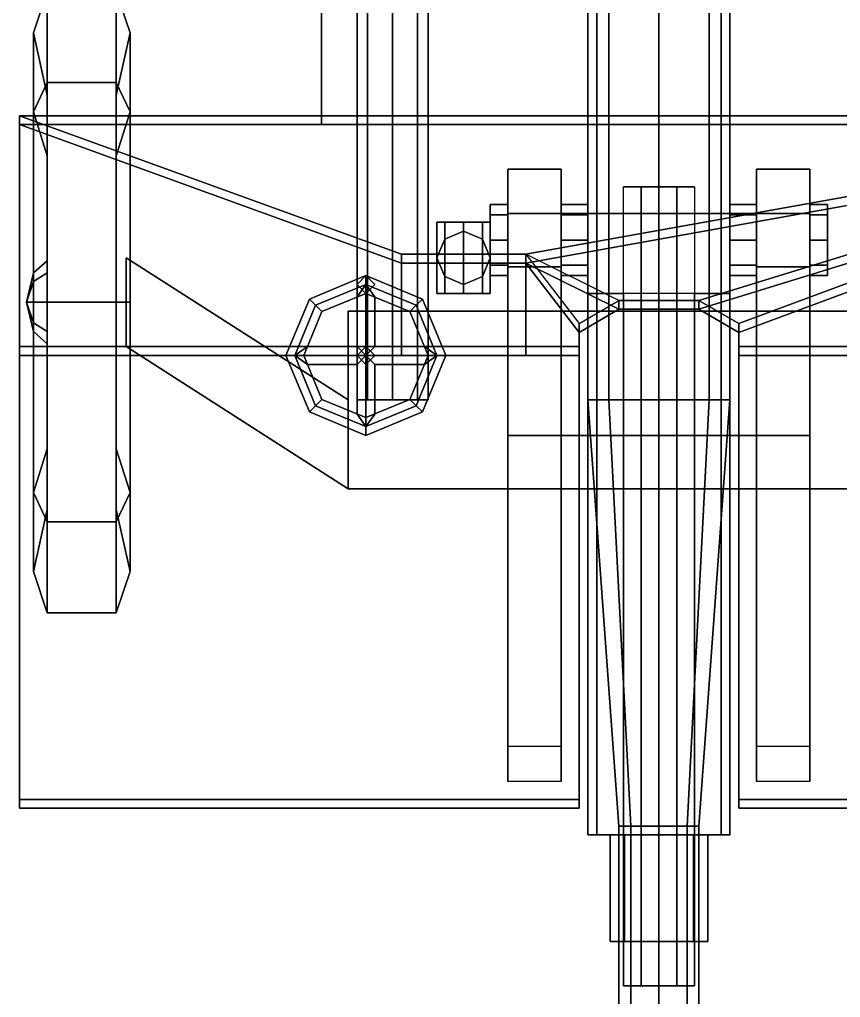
# Model space of a CAD drawing. Header units: millimetres. Extents: x -0.72 to 3, y -1.64 to 5.87.
# Drawn here: x -0.72 to 0.204, y -0.783 to 0.318 of the extents above; entities that cross this region are included whole.
import ezdxf

# ---------------------------------------------------------------- set-up
doc = ezdxf.new("R2010")
doc.units = ezdxf.units.MM
for name, color, linetype in [('barrel', 1, 'Continuous'), ('sleeve', 5, 'Continuous'), ('supports', 6, 'Continuous'), ('turret', 2, 'Continuous'), ('wheels', 2, 'Continuous')]:
    doc.layers.add(name, color=color, linetype=linetype)

msp = doc.modelspace()

# ---------------------------------------------------------------- linework, layer by layer
for points in [[(-0.35, -0.11, 0.44), (-0.35, -0.11, 0.39), (-0.6, 0.05, 0.39), (-0.6, 0.05, 0.44)], [(-0.6, 0.05, 0.39), (-0.6, -0.05, 0.39), (-0.6, -0.05, 0.44), (-0.6, 0.05, 0.44)], [(-0.35, -0.11, 0.39), (-0.35, -0.21, 0.39), (-0.6, -0.05, 0.39), (-0.6, 0.05, 0.39)], [(-0.6, 0.05, 0.44), (-0.6, -0.05, 0.44), (-0.35, -0.21, 0.44), (-0.35, -0.11, 0.44)], [(-0.35, -0.11, 0.29), (-0.35, -0.11, 0.24), (-0.6, 0.05, 0.24), (-0.6, 0.05, 0.29)], [(-0.6, 0.05, 0.29), (-0.6, -0.05, 0.29), (-0.35, -0.21, 0.29), (-0.35, -0.11, 0.29)], [(-0.6, 0.05, 0.24), (-0.6, -0.05, 0.24), (-0.6, -0.05, 0.29), (-0.6, 0.05, 0.29)], [(-0.35, -0.11, 0.24), (-0.35, -0.21, 0.24), (-0.6, -0.05, 0.24), (-0.6, 0.05, 0.24)], [(-0.3936, 0.0036, 0.53), (-0.3866, -0.0034, 0.54), (-0.33, 0.02, 0.54), (-0.33, 0.03, 0.53)], [(-0.3866, -0.0034, 0.52), (-0.3936, 0.0036, 0.53), (-0.33, 0.03, 0.53), (-0.33, 0.02, 0.52)], [(-0.33, 0.03, 0.53), (-0.34, 0.02, 0.53), (-0.34, 0.02, 0.59), (-0.33, 0.03, 0.59)], [(-0.33, 0.03, 0.59), (-0.34, 0.02, 0.59), (-0.33, 0.01, 0.59), (-0.32, 0.02, 0.59)], [(-0.32, 0.02, 0.53), (-0.33, 0.03, 0.53), (-0.33, 0.03, 0.59), (-0.32, 0.02, 0.59)], [(-0.33, 0.03, 0.53), (-0.33, 0.02, 0.54), (-0.2734, -0.0034, 0.54), (-0.2664, 0.0036, 0.53)], [(-0.33, 0.02, 0.52), (-0.33, 0.03, 0.53), (-0.2664, 0.0036, 0.53), (-0.2734, -0.0034, 0.52)], [(-0.3866, -0.0034, 0.54), (-0.3795, -0.0105, 0.53), (-0.33, 0.01, 0.53), (-0.33, 0.02, 0.54)], [(-0.3795, -0.0105, 0.53), (-0.3866, -0.0034, 0.52), (-0.33, 0.02, 0.52), (-0.33, 0.01, 0.53)], [(-0.34, 0.02, 0.53), (-0.33, 0.01, 0.53), (-0.33, 0.01, 0.59), (-0.34, 0.02, 0.59)], [(-0.34, -0.05, 0.53), (-0.33, -0.06, 0.54), (-0.33, 0.02, 0.54), (-0.34, 0.0059, 0.53)], [(-0.33, -0.06, 0.52), (-0.34, -0.05, 0.53), (-0.34, 0.0059, 0.53), (-0.33, 0.02, 0.52)], [(-0.33, 0.01, 0.53), (-0.32, 0.02, 0.53), (-0.32, 0.02, 0.59), (-0.33, 0.01, 0.59)], [(-0.33, -0.06, 0.54), (-0.32, -0.05, 0.53), (-0.32, 0.0059, 0.53), (-0.33, 0.02, 0.54)], [(-0.32, -0.05, 0.53), (-0.33, -0.06, 0.52), (-0.33, 0.02, 0.52), (-0.32, 0.0059, 0.53)], [(-0.33, 0.02, 0.54), (-0.33, 0.01, 0.53), (-0.2805, -0.0105, 0.53), (-0.2734, -0.0034, 0.54)], [(-0.33, 0.01, 0.53), (-0.33, 0.02, 0.52), (-0.2734, -0.0034, 0.52), (-0.2805, -0.0105, 0.53)], [(-0.42, -0.06, 0.53), (-0.41, -0.06, 0.54), (-0.3866, -0.0034, 0.54), (-0.3936, 0.0036, 0.53)], [(-0.41, -0.06, 0.52), (-0.42, -0.06, 0.53), (-0.3936, 0.0036, 0.53), (-0.3866, -0.0034, 0.52)], [(-0.2664, 0.0036, 0.53), (-0.2734, -0.0034, 0.54), (-0.25, -0.06, 0.54), (-0.24, -0.06, 0.53)], [(-0.2734, -0.0034, 0.52), (-0.2664, 0.0036, 0.53), (-0.24, -0.06, 0.53), (-0.25, -0.06, 0.52)], [(-0.41, -0.06, 0.54), (-0.4, -0.06, 0.53), (-0.3795, -0.0105, 0.53), (-0.3866, -0.0034, 0.54)], [(-0.4, -0.06, 0.53), (-0.41, -0.06, 0.52), (-0.3866, -0.0034, 0.52), (-0.3795, -0.0105, 0.53)], [(0.35, -0.01, 0.44), (0.35, -0.01, 0.24), (-0.35, -0.01, 0.24), (-0.35, -0.01, 0.44)], [(0.35, -0.01, 0.24), (0.35, -0.21, 0.24), (-0.35, -0.21, 0.24), (-0.35, -0.01, 0.24)], [(-0.35, -0.01, 0.44), (-0.35, -0.21, 0.44), (0.35, -0.21, 0.44), (0.35, -0.01, 0.44)], [(-0.35, -0.01, 0.24), (-0.35, -0.11, 0.24), (-0.35, -0.11, 0.44), (-0.35, -0.01, 0.44)], [(-0.2734, -0.0034, 0.54), (-0.2805, -0.0105, 0.53), (-0.26, -0.06, 0.53), (-0.25, -0.06, 0.54)], [(-0.2805, -0.0105, 0.53), (-0.2734, -0.0034, 0.52), (-0.25, -0.06, 0.52), (-0.26, -0.06, 0.53)], [(-0.6, -0.05, 0.44), (-0.6, -0.05, 0.39), (-0.35, -0.21, 0.39), (-0.35, -0.21, 0.44)], [(-0.6, -0.05, 0.29), (-0.6, -0.05, 0.24), (-0.35, -0.21, 0.24), (-0.35, -0.21, 0.29)], [(-0.33, -0.06, 0.54), (-0.34, -0.05, 0.53), (-0.3959, -0.05, 0.53), (-0.41, -0.06, 0.54)], [(-0.34, -0.05, 0.53), (-0.33, -0.06, 0.52), (-0.41, -0.06, 0.52), (-0.3959, -0.05, 0.53)], [(-0.33, -0.05, 0.44), (-0.34, -0.06, 0.44), (-0.34, -0.06, 0.53), (-0.33, -0.05, 0.53)], [(-0.32, -0.06, 0.44), (-0.33, -0.05, 0.44), (-0.33, -0.05, 0.53), (-0.32, -0.06, 0.53)], [(-0.32, -0.05, 0.53), (-0.33, -0.06, 0.54), (-0.25, -0.06, 0.54), (-0.2641, -0.05, 0.53)], [(-0.33, -0.06, 0.52), (-0.32, -0.05, 0.53), (-0.2641, -0.05, 0.53), (-0.25, -0.06, 0.52)], [(-0.3936, -0.1236, 0.53), (-0.3866, -0.1166, 0.54), (-0.41, -0.06, 0.54), (-0.42, -0.06, 0.53)], [(-0.3866, -0.1166, 0.52), (-0.3936, -0.1236, 0.53), (-0.42, -0.06, 0.53), (-0.41, -0.06, 0.52)], [(-0.34, -0.07, 0.53), (-0.33, -0.06, 0.54), (-0.41, -0.06, 0.54), (-0.3959, -0.07, 0.53)], [(-0.33, -0.06, 0.52), (-0.34, -0.07, 0.53), (-0.3959, -0.07, 0.53), (-0.41, -0.06, 0.52)], [(-0.3866, -0.1166, 0.54), (-0.3795, -0.1095, 0.53), (-0.4, -0.06, 0.53), (-0.41, -0.06, 0.54)], [(-0.3795, -0.1095, 0.53), (-0.3866, -0.1166, 0.52), (-0.41, -0.06, 0.52), (-0.4, -0.06, 0.53)], [(-0.34, -0.06, 0.44), (-0.33, -0.07, 0.44), (-0.33, -0.07, 0.53), (-0.34, -0.06, 0.53)], [(-0.33, -0.06, 0.54), (-0.34, -0.07, 0.53), (-0.34, -0.1259, 0.53), (-0.33, -0.14, 0.54)], [(-0.34, -0.07, 0.53), (-0.33, -0.06, 0.52), (-0.33, -0.14, 0.52), (-0.34, -0.1259, 0.53)], [(-0.33, -0.07, 0.44), (-0.32, -0.06, 0.44), (-0.32, -0.06, 0.53), (-0.33, -0.07, 0.53)], [(-0.33, -0.06, 0.54), (-0.32, -0.07, 0.53), (-0.2641, -0.07, 0.53), (-0.25, -0.06, 0.54)], [(-0.32, -0.07, 0.53), (-0.33, -0.06, 0.52), (-0.25, -0.06, 0.52), (-0.2641, -0.07, 0.53)], [(-0.32, -0.07, 0.53), (-0.33, -0.06, 0.54), (-0.33, -0.14, 0.54), (-0.32, -0.1259, 0.53)], [(-0.33, -0.06, 0.52), (-0.32, -0.07, 0.53), (-0.32, -0.1259, 0.53), (-0.33, -0.14, 0.52)], [(-0.25, -0.06, 0.54), (-0.26, -0.06, 0.53), (-0.2805, -0.1095, 0.53), (-0.2734, -0.1166, 0.54)], [(-0.26, -0.06, 0.53), (-0.25, -0.06, 0.52), (-0.2734, -0.1166, 0.52), (-0.2805, -0.1095, 0.53)], [(-0.24, -0.06, 0.53), (-0.25, -0.06, 0.54), (-0.2734, -0.1166, 0.54), (-0.2664, -0.1236, 0.53)], [(-0.25, -0.06, 0.52), (-0.24, -0.06, 0.53), (-0.2664, -0.1236, 0.53), (-0.2734, -0.1166, 0.52)], [(-0.33, -0.14, 0.54), (-0.33, -0.13, 0.53), (-0.3795, -0.1095, 0.53), (-0.3866, -0.1166, 0.54)], [(-0.33, -0.13, 0.53), (-0.33, -0.14, 0.52), (-0.3866, -0.1166, 0.52), (-0.3795, -0.1095, 0.53)], [(-0.35, -0.11, 0.29), (-0.35, -0.21, 0.29), (-0.35, -0.21, 0.39), (-0.35, -0.11, 0.39)], [(-0.2734, -0.1166, 0.54), (-0.2805, -0.1095, 0.53), (-0.33, -0.13, 0.53), (-0.33, -0.14, 0.54)], [(-0.2805, -0.1095, 0.53), (-0.2734, -0.1166, 0.52), (-0.33, -0.14, 0.52), (-0.33, -0.13, 0.53)], [(-0.33, -0.15, 0.53), (-0.33, -0.14, 0.54), (-0.3866, -0.1166, 0.54), (-0.3936, -0.1236, 0.53)], [(-0.33, -0.14, 0.52), (-0.33, -0.15, 0.53), (-0.3936, -0.1236, 0.53), (-0.3866, -0.1166, 0.52)], [(-0.2664, -0.1236, 0.53), (-0.2734, -0.1166, 0.54), (-0.33, -0.14, 0.54), (-0.33, -0.15, 0.53)], [(-0.2734, -0.1166, 0.52), (-0.2664, -0.1236, 0.53), (-0.33, -0.15, 0.53), (-0.33, -0.14, 0.52)], [(-0.35, -0.21, 0.44), (-0.35, -0.21, 0.24), (0.35, -0.21, 0.24), (0.35, -0.21, 0.44)]]:
    msp.add_3dface(points)
at = {"layer": 'barrel'}
for points in [[(-0.0566, 0.64, 0.8266), (-0.08, 0.64, 0.77), (-0.08, -0.11, 0.77), (-0.0566, -0.11, 0.8266)], [(-0.08, 0.64, 0.77), (-0.0566, 0.64, 0.7134), (-0.0566, -0.11, 0.7134), (-0.08, -0.11, 0.77)], [(0, 0.64, 0.85), (-0.0566, 0.64, 0.8266), (-0.0566, -0.11, 0.8266), (0, -0.11, 0.85)], [(-0.0566, 0.64, 0.7134), (0, 0.64, 0.69), (0, -0.11, 0.69), (-0.0566, -0.11, 0.7134)], [(0.0566, 0.64, 0.8266), (0, 0.64, 0.85), (0, -0.11, 0.85), (0.0566, -0.11, 0.8266)], [(0, 0.64, 0.69), (0.0566, 0.64, 0.7134), (0.0566, -0.11, 0.7134), (0, -0.11, 0.69)], [(0.08, 0.64, 0.77), (0.0566, 0.64, 0.8266), (0.0566, -0.11, 0.8266), (0.08, -0.11, 0.77)], [(0.0566, 0.64, 0.7134), (0.08, 0.64, 0.77), (0.08, -0.11, 0.77), (0.0566, -0.11, 0.7134)], [(-0.0566, -0.11, 0.8266), (-0.08, -0.11, 0.77), (-0.045, -0.59, 0.77), (-0.0318, -0.59, 0.8018)], [(-0.08, -0.11, 0.77), (-0.0566, -0.11, 0.7134), (-0.0318, -0.59, 0.7382), (-0.045, -0.59, 0.77)], [(0, -0.11, 0.85), (-0.0566, -0.11, 0.8266), (-0.0318, -0.59, 0.8018), (0, -0.59, 0.815)], [(-0.0566, -0.11, 0.7134), (0, -0.11, 0.69), (0, -0.59, 0.725), (-0.0318, -0.59, 0.7382)], [(0.0566, -0.11, 0.8266), (0, -0.11, 0.85), (0, -0.59, 0.815), (0.0318, -0.59, 0.8018)], [(0, -0.11, 0.69), (0.0566, -0.11, 0.7134), (0.0318, -0.59, 0.7382), (0, -0.59, 0.725)], [(0.08, -0.11, 0.77), (0.0566, -0.11, 0.8266), (0.0318, -0.59, 0.8018), (0.045, -0.59, 0.77)], [(0.0566, -0.11, 0.7134), (0.08, -0.11, 0.77), (0.045, -0.59, 0.77), (0.0318, -0.59, 0.7382)], [(-0.0318, -0.59, 0.8018), (-0.045, -0.59, 0.77), (-0.045, -1.45, 0.77), (-0.0318, -1.45, 0.8018)], [(-0.045, -0.59, 0.77), (-0.0318, -0.59, 0.7382), (-0.0318, -1.45, 0.7382), (-0.045, -1.45, 0.77)], [(0, -0.59, 0.815), (-0.0318, -0.59, 0.8018), (-0.0318, -1.45, 0.8018), (0, -1.45, 0.815)], [(-0.0318, -0.59, 0.7382), (0, -0.59, 0.725), (0, -1.45, 0.725), (-0.0318, -1.45, 0.7382)], [(0.0318, -0.59, 0.8018), (0, -0.59, 0.815), (0, -1.45, 0.815), (0.0318, -1.45, 0.8018)], [(0, -0.59, 0.725), (0.0318, -0.59, 0.7382), (0.0318, -1.45, 0.7382), (0, -1.45, 0.725)], [(0.045, -0.59, 0.77), (0.0318, -0.59, 0.8018), (0.0318, -1.45, 0.8018), (0.045, -1.45, 0.77)], [(0.0318, -0.59, 0.7382), (0.045, -0.59, 0.77), (0.045, -1.45, 0.77), (0.0318, -1.45, 0.7382)]]:
    msp.add_3dface(points, dxfattribs=at)
at = {"layer": 'sleeve'}
for points in [[(-0.08, 0.54, 0.63), (-0.08, 0.01, 0.63), (-0.08, 0.01, 0.67), (-0.08, 0.54, 0.72)], [(0.08, 0.54, 0.63), (0.08, 0.01, 0.63), (-0.08, 0.01, 0.63), (-0.08, 0.54, 0.63)], [(-0.08, 0.54, 0.72), (-0.08, 0.01, 0.67), (-0.08, -0.6, 0.67), (-0.08, -0.6, 0.72)], [(-0.07, -0.6, 0.72), (-0.07, 0.54, 0.72), (-0.08, 0.54, 0.72), (-0.08, -0.6, 0.72)], [(0, -0.6, 0.67), (0, 0.54, 0.67), (-0.07, 0.54, 0.72), (-0.07, -0.6, 0.72)], [(0, 0.54, 0.67), (0, -0.6, 0.67), (0.07, -0.6, 0.72), (0.07, 0.54, 0.72)], [(0.07, 0.54, 0.72), (0.07, -0.6, 0.72), (0.08, -0.6, 0.72), (0.08, 0.54, 0.72)], [(0.08, 0.01, 0.67), (0.08, 0.01, 0.63), (0.08, 0.54, 0.63), (0.08, 0.54, 0.72)], [(0.08, -0.6, 0.72), (0.08, -0.6, 0.67), (0.08, 0.01, 0.67), (0.08, 0.54, 0.72)], [(0.04, 0.13, 0.63), (0.02, 0.13, 0.59), (-0.02, 0.13, 0.59), (-0.04, 0.13, 0.63)], [(-0.02, 0.13, 0.59), (-0.02, -0.77, 0.59), (-0.04, -0.77, 0.63), (-0.04, 0.13, 0.63)], [(0.02, 0.13, 0.59), (0.02, -0.77, 0.59), (-0.02, -0.77, 0.59), (-0.02, 0.13, 0.59)], [(0.04, -0.77, 0.63), (0.02, -0.77, 0.59), (0.02, 0.13, 0.59), (0.04, 0.13, 0.63)], [(-0.17, 0.0983, 0.7983), (-0.17, 0.11, 0.77), (-0.19, 0.11, 0.77), (-0.19, 0.0983, 0.7983)], [(-0.17, 0.11, 0.77), (-0.17, 0.0983, 0.7417), (-0.19, 0.0983, 0.7417), (-0.19, 0.11, 0.77)], [(-0.19, 0.07, 0.81), (-0.19, 0.0983, 0.7983), (-0.19, 0.11, 0.77), (-0.19, 0.0417, 0.7983)], [(-0.19, 0.0417, 0.7983), (-0.19, 0.11, 0.77), (-0.19, 0.0983, 0.7417), (-0.19, 0.03, 0.77)], [(-0.08, 0.11, 0.77), (-0.08, 0.11, 0.63), (-0.11, 0.11, 0.63), (-0.11, 0.11, 0.77)], [(-0.11, 0.11, 0.63), (-0.11, 0.03, 0.63), (-0.11, 0.03, 0.77), (-0.11, 0.11, 0.77)], [(-0.08, 0.11, 0.63), (-0.08, 0.03, 0.63), (-0.11, 0.03, 0.63), (-0.11, 0.11, 0.63)], [(-0.08, 0.0983, 0.7983), (-0.08, 0.11, 0.77), (-0.11, 0.11, 0.77), (-0.11, 0.0983, 0.7983)], [(-0.08, 0.03, 0.77), (-0.08, 0.03, 0.67), (-0.08, 0.11, 0.67), (-0.08, 0.11, 0.77)], [(-0.08, 0.0417, 0.7983), (-0.08, 0.03, 0.77), (-0.08, 0.11, 0.77), (-0.08, 0.0983, 0.7983)], [(0.08, 0.11, 0.77), (0.08, 0.11, 0.67), (0.08, 0.03, 0.67), (0.08, 0.03, 0.77)], [(0.11, 0.11, 0.77), (0.11, 0.11, 0.63), (0.08, 0.11, 0.63), (0.08, 0.11, 0.77)], [(0.08, 0.03, 0.63), (0.08, 0.11, 0.63), (0.11, 0.11, 0.63), (0.11, 0.03, 0.63)], [(0.08, 0.11, 0.77), (0.08, 0.0983, 0.7983), (0.11, 0.0983, 0.7983), (0.11, 0.11, 0.77)], [(0.08, 0.03, 0.77), (0.08, 0.0417, 0.7983), (0.08, 0.0983, 0.7983), (0.08, 0.11, 0.77)], [(0.11, 0.03, 0.63), (0.11, 0.11, 0.63), (0.11, 0.11, 0.77), (0.11, 0.03, 0.77)], [(0.17, 0.0983, 0.7417), (0.17, 0.11, 0.77), (0.19, 0.11, 0.77), (0.19, 0.0983, 0.7417)], [(0.17, 0.11, 0.77), (0.17, 0.0983, 0.7983), (0.19, 0.0983, 0.7983), (0.19, 0.11, 0.77)], [(0.19, 0.0983, 0.7983), (0.19, 0.07, 0.81), (0.19, 0.0417, 0.7983), (0.19, 0.11, 0.77)], [(0.19, 0.11, 0.77), (0.19, 0.0417, 0.7983), (0.19, 0.03, 0.77), (0.19, 0.0983, 0.7417)], [(-0.17, 0.07, 0.81), (-0.17, 0.0983, 0.7983), (-0.19, 0.0983, 0.7983), (-0.19, 0.07, 0.81)], [(-0.17, 0.0983, 0.7417), (-0.17, 0.07, 0.73), (-0.19, 0.07, 0.73), (-0.19, 0.0983, 0.7417)], [(-0.19, 0.03, 0.77), (-0.19, 0.0983, 0.7417), (-0.19, 0.07, 0.73), (-0.19, 0.0417, 0.7417)], [(-0.08, 0.07, 0.81), (-0.08, 0.0983, 0.7983), (-0.11, 0.0983, 0.7983), (-0.11, 0.07, 0.81)], [(-0.08, 0.07, 0.81), (-0.08, 0.0417, 0.7983), (-0.08, 0.0983, 0.7983), (-0.08, 0.07, 0.81)], [(0.08, 0.0983, 0.7983), (0.08, 0.07, 0.81), (0.11, 0.07, 0.81), (0.11, 0.0983, 0.7983)], [(0.08, 0.0417, 0.7983), (0.08, 0.07, 0.81), (0.08, 0.07, 0.81), (0.08, 0.0983, 0.7983)], [(0.17, 0.07, 0.73), (0.17, 0.0983, 0.7417), (0.19, 0.0983, 0.7417), (0.19, 0.07, 0.73)], [(0.17, 0.0983, 0.7983), (0.17, 0.07, 0.81), (0.19, 0.07, 0.81), (0.19, 0.0983, 0.7983)], [(0.19, 0.0983, 0.7417), (0.19, 0.03, 0.77), (0.19, 0.0417, 0.7417), (0.19, 0.07, 0.73)], [(-0.17, 0.0417, 0.7983), (-0.17, 0.07, 0.81), (-0.19, 0.07, 0.81), (-0.19, 0.0417, 0.7983)], [(-0.17, 0.07, 0.73), (-0.17, 0.0417, 0.7417), (-0.19, 0.0417, 0.7417), (-0.19, 0.07, 0.73)], [(-0.08, 0.0417, 0.7983), (-0.08, 0.07, 0.81), (-0.11, 0.07, 0.81), (-0.11, 0.0417, 0.7983)], [(0.08, 0.07, 0.81), (0.08, 0.0417, 0.7983), (0.11, 0.0417, 0.7983), (0.11, 0.07, 0.81)], [(0.17, 0.0417, 0.7417), (0.17, 0.07, 0.73), (0.19, 0.07, 0.73), (0.19, 0.0417, 0.7417)], [(0.17, 0.07, 0.81), (0.17, 0.0417, 0.7983), (0.19, 0.0417, 0.7983), (0.19, 0.07, 0.81)], [(-0.17, 0.03, 0.77), (-0.17, 0.0417, 0.7983), (-0.19, 0.0417, 0.7983), (-0.19, 0.03, 0.77)], [(-0.17, 0.0417, 0.7417), (-0.17, 0.03, 0.77), (-0.19, 0.03, 0.77), (-0.19, 0.0417, 0.7417)], [(-0.08, 0.03, 0.77), (-0.08, 0.0417, 0.7983), (-0.11, 0.0417, 0.7983), (-0.11, 0.03, 0.77)], [(0.08, 0.0417, 0.7983), (0.08, 0.03, 0.77), (0.11, 0.03, 0.77), (0.11, 0.0417, 0.7983)], [(0.17, 0.03, 0.77), (0.17, 0.0417, 0.7417), (0.19, 0.0417, 0.7417), (0.19, 0.03, 0.77)], [(0.17, 0.0417, 0.7983), (0.17, 0.03, 0.77), (0.19, 0.03, 0.77), (0.19, 0.0417, 0.7983)], [(-0.11, 0.03, 0.77), (-0.11, 0.03, 0.63), (-0.08, 0.03, 0.63), (-0.08, 0.03, 0.77)], [(0.08, 0.03, 0.77), (0.08, 0.03, 0.63), (0.11, 0.03, 0.63), (0.11, 0.03, 0.77)], [(-0.08, 0.01, 0.67), (-0.08, 0.01, 0.63), (-0.04, 0.01, 0.63), (-0.04, 0.01, 0.67)], [(-0.04, 0.01, 0.63), (-0.04, -0.77, 0.63), (-0.04, -0.77, 0.67), (-0.04, 0.01, 0.67)], [(0.04, -0.77, 0.67), (0.04, -0.77, 0.63), (0.04, 0.01, 0.63), (0.04, 0.01, 0.67)], [(0.04, 0.01, 0.67), (0.04, 0.01, 0.63), (0.08, 0.01, 0.63), (0.08, 0.01, 0.67)], [(-0.08, -0.6, 0.72), (-0.08, -0.6, 0.67), (0, -0.6, 0.67), (-0.07, -0.6, 0.72)], [(-0.0389, -0.6, 0.8089), (-0.055, -0.6, 0.77), (-0.055, -0.72, 0.77), (-0.0389, -0.72, 0.8089)], [(-0.055, -0.6, 0.77), (-0.0389, -0.6, 0.7311), (-0.0389, -0.72, 0.7311), (-0.055, -0.72, 0.77)], [(0.055, -0.6, 0.77), (0.0389, -0.6, 0.7311), (-0.0389, -0.6, 0.7311), (-0.055, -0.6, 0.77)], [(0.0389, -0.6, 0.8089), (0.055, -0.6, 0.77), (-0.055, -0.6, 0.77), (-0.0389, -0.6, 0.8089)], [(-0.0389, -0.6, 0.7311), (-0.04, -0.6, 0.67), (-0.04, -0.72, 0.67), (-0.0389, -0.72, 0.7311)], [(0.0389, -0.6, 0.7311), (0.04, -0.6, 0.67), (-0.04, -0.6, 0.67), (-0.0389, -0.6, 0.7311)], [(0, -0.6, 0.825), (-0.0389, -0.6, 0.8089), (-0.0389, -0.72, 0.8089), (0, -0.72, 0.825)], [(0, -0.6, 0.825), (0.0389, -0.6, 0.8089), (-0.0389, -0.6, 0.8089), (0, -0.6, 0.825)], [(0.0389, -0.6, 0.8089), (0, -0.6, 0.825), (0, -0.72, 0.825), (0.0389, -0.72, 0.8089)], [(0.07, -0.6, 0.72), (0, -0.6, 0.67), (0.08, -0.6, 0.67), (0.08, -0.6, 0.72)], [(0.055, -0.6, 0.77), (0.0389, -0.6, 0.8089), (0.0389, -0.72, 0.8089), (0.055, -0.72, 0.77)], [(0.04, -0.6, 0.67), (0.0389, -0.6, 0.7311), (0.0389, -0.72, 0.7311), (0.04, -0.72, 0.67)], [(0.0389, -0.6, 0.7311), (0.055, -0.6, 0.77), (0.055, -0.72, 0.77), (0.0389, -0.72, 0.7311)], [(-0.0389, -0.72, 0.8089), (-0.055, -0.72, 0.77), (0.055, -0.72, 0.77), (0.0389, -0.72, 0.8089)], [(-0.055, -0.72, 0.77), (-0.0389, -0.72, 0.7311), (0.0389, -0.72, 0.7311), (0.055, -0.72, 0.77)], [(-0.0389, -0.72, 0.7311), (-0.04, -0.72, 0.67), (0.04, -0.72, 0.67), (0.0389, -0.72, 0.7311)], [(-0.04, -0.72, 0.67), (-0.04, -0.77, 0.67), (0.04, -0.77, 0.67), (0.04, -0.72, 0.67)], [(0, -0.72, 0.825), (-0.0389, -0.72, 0.8089), (0.0389, -0.72, 0.8089), (0, -0.72, 0.825)], [(-0.04, -0.77, 0.63), (-0.02, -0.77, 0.59), (0.02, -0.77, 0.59), (0.04, -0.77, 0.63)], [(-0.04, -0.77, 0.67), (-0.04, -0.77, 0.63), (0.04, -0.77, 0.63), (0.04, -0.77, 0.67)]]:
    msp.add_3dface(points, dxfattribs=at)
at = {"layer": 'supports'}
for points in [[(-0.3283, 2.16, 0.3683), (-0.34, 2.16, 0.34), (-0.34, -0.11, 0.34), (-0.3283, -0.11, 0.3683)], [(-0.34, 2.16, 0.34), (-0.3283, 2.16, 0.3117), (-0.3283, -0.11, 0.3117), (-0.34, -0.11, 0.34)], [(-0.3283, 2.16, 0.3117), (-0.3, 2.16, 0.3), (-0.3, -0.11, 0.3), (-0.3283, -0.11, 0.3117)], [(-0.3, 2.16, 0.38), (-0.3283, 2.16, 0.3683), (-0.3283, -0.11, 0.3683), (-0.3, -0.11, 0.38)], [(-0.3, 2.16, 0.3), (-0.2717, 2.16, 0.3117), (-0.2717, -0.11, 0.3117), (-0.3, -0.11, 0.3)], [(-0.2717, 2.16, 0.3683), (-0.3, 2.16, 0.38), (-0.3, -0.11, 0.38), (-0.2717, -0.11, 0.3683)], [(-0.26, 2.16, 0.34), (-0.2717, 2.16, 0.3683), (-0.2717, -0.11, 0.3683), (-0.26, -0.11, 0.34)], [(-0.2717, 2.16, 0.3117), (-0.26, 2.16, 0.34), (-0.26, -0.11, 0.34), (-0.2717, -0.11, 0.3117)], [(-0.38, 0.21, 0.37), (-0.38, 0.5, 0.34), (-0.34, 0.5, 0.34), (-0.34, 0.21, 0.37)], [(-0.38, 0.21, 0.38), (-0.38, 0.5, 0.35), (-0.38, 0.5, 0.34), (-0.38, 0.21, 0.37)], [(-0.34, 0.21, 0.38), (-0.34, 0.5, 0.35), (-0.38, 0.5, 0.35), (-0.38, 0.21, 0.38)], [(-0.38, 0.21, 0.3), (-0.38, 0.5, 0.33), (-0.34, 0.5, 0.33), (-0.34, 0.21, 0.3)], [(-0.38, 0.5, 0.34), (-0.38, 0.5, 0.33), (-0.38, 0.21, 0.3), (-0.38, 0.21, 0.31)], [(-0.34, 0.21, 0.31), (-0.34, 0.5, 0.34), (-0.38, 0.5, 0.34), (-0.38, 0.21, 0.31)], [(-0.34, 0.5, 0.34), (-0.34, 0.5, 0.35), (-0.34, 0.21, 0.38), (-0.34, 0.21, 0.37)], [(-0.34, 0.21, 0.3), (-0.34, 0.5, 0.33), (-0.34, 0.5, 0.34), (-0.34, 0.21, 0.31)], [(-0.38, 0.21, 0.3), (-0.38, 0.2, 0.3), (-0.38, 0.2, 0.38), (-0.38, 0.21, 0.38)], [(-0.34, 0.21, 0.37), (-0.34, 0.21, 0.31), (-0.38, 0.21, 0.31), (-0.38, 0.21, 0.37)], [(-0.38, 0.21, 0.38), (-0.38, 0.2, 0.38), (-0.34, 0.2, 0.38), (-0.34, 0.21, 0.38)], [(-0.34, 0.21, 0.3), (-0.34, 0.2, 0.3), (-0.38, 0.2, 0.3), (-0.38, 0.21, 0.3)], [(-0.34, 0.2, 0.38), (-0.34, 0.2, 0.3), (-0.34, 0.21, 0.3), (-0.34, 0.21, 0.38)], [(-0.38, 0.2, 0.38), (-0.38, 0.2, 0.3), (-0.34, 0.2, 0.3), (-0.34, 0.2, 0.38)]]:
    msp.add_3dface(points, dxfattribs=at)
at = {"layer": 'turret'}
for points in [[(-0.72, -0.05, 0.85), (-0.72, -0.06, 0.85), (-0.72, 0.2, 1.1), (-0.72, 0.21, 1.1)], [(-0.72, 0.21, 1.1), (-0.72, 0.2, 1.1), (0.72, 0.2, 1.1), (0.72, 0.21, 1.1)], [(0.72, 0.21, 1.1), (-0.15, 0.054, 0.95), (-0.29, 0.054, 0.95), (-0.72, 0.21, 1.1)], [(-0.29, 0.054, 0.95), (-0.29, -0.05, 0.85), (-0.72, -0.05, 0.85), (-0.72, 0.21, 1.1)], [(0.72, 0.21, 1.1), (0.045, 0.002, 0.9), (-0.045, 0.002, 0.9), (-0.15, 0.054, 0.95)], [(0.72, 0.21, 1.1), (0.09, -0.024, 0.875), (0.09, -0.024, 0.875), (0.045, 0.002, 0.9)], [(0.72, 0.21, 1.1), (0.72, -0.05, 0.85), (0.09, -0.05, 0.85), (0.09, -0.024, 0.875)], [(-0.72, 0.2, 1.1), (-0.29, 0.044, 0.95), (-0.15, 0.044, 0.95), (0.72, 0.2, 1.1)], [(-0.72, 0.2, 1.1), (-0.72, -0.06, 0.85), (-0.29, -0.06, 0.85), (-0.29, 0.044, 0.95)], [(-0.15, 0.044, 0.95), (-0.045, -0.008, 0.9), (0.045, -0.008, 0.9), (0.72, 0.2, 1.1)], [(0.045, -0.008, 0.9), (0.09, -0.034, 0.875), (0.09, -0.034, 0.875), (0.72, 0.2, 1.1)], [(0.09, -0.034, 0.875), (0.09, -0.06, 0.85), (0.72, -0.06, 0.85), (0.72, 0.2, 1.1)], [(-0.11, 0.15, 0.82), (-0.11, 0.1, 0.6), (-0.17, 0.1, 0.6), (-0.17, 0.15, 0.82)], [(-0.17, 0.1, 0.6), (-0.17, -0.15, 0.6), (-0.17, 0.04, 0.84), (-0.17, 0.15, 0.82)], [(-0.17, 0.15, 0.82), (-0.17, 0.04, 0.84), (-0.11, 0.04, 0.84), (-0.11, 0.15, 0.82)], [(-0.11, 0.04, 0.84), (-0.11, -0.15, 0.6), (-0.11, 0.1, 0.6), (-0.11, 0.15, 0.82)], [(0.11, 0.1, 0.6), (0.11, -0.15, 0.6), (0.11, 0.04, 0.84), (0.11, 0.15, 0.82)], [(0.11, 0.15, 0.82), (0.11, 0.04, 0.84), (0.17, 0.04, 0.84), (0.17, 0.15, 0.82)], [(0.17, 0.15, 0.82), (0.17, 0.1, 0.6), (0.11, 0.1, 0.6), (0.11, 0.15, 0.82)], [(0.17, 0.04, 0.84), (0.17, -0.15, 0.6), (0.17, 0.1, 0.6), (0.17, 0.15, 0.82)], [(-0.11, 0.1, 0.6), (-0.11, 0.1, 0.5), (-0.17, 0.1, 0.44), (-0.17, 0.1, 0.6)], [(-0.11, 0.1, 0.6), (-0.11, -0.15, 0.6), (-0.17, -0.15, 0.6), (-0.17, 0.1, 0.6)], [(-0.17, 0.1, 0.6), (-0.17, -0.15, 0.6), (-0.11, -0.15, 0.6), (-0.11, 0.1, 0.6)], [(-0.17, 0.1, 0.44), (-0.17, -0.15, 0.44), (-0.17, -0.15, 0.6), (-0.17, 0.1, 0.6)], [(-0.11, 0.1, 0.5), (-0.11, -0.15, 0.5), (-0.17, -0.15, 0.44), (-0.17, 0.1, 0.44)], [(-0.11, 0.1, 0.5), (0.11, 0.1, 0.5), (0.17, 0.1, 0.44), (-0.17, 0.1, 0.44)], [(0.17, 0.1, 0.44), (0.17, -0.15, 0.44), (-0.17, -0.15, 0.44), (-0.17, 0.1, 0.44)], [(-0.17, 0.1, 0.44), (-0.17, -0.15, 0.44), (-0.11, -0.15, 0.5), (-0.11, 0.1, 0.5)], [(-0.11, -0.15, 0.6), (-0.11, -0.15, 0.5), (-0.11, 0.1, 0.5), (-0.11, 0.1, 0.6)], [(-0.11, -0.15, 0.5), (0.11, -0.15, 0.5), (0.11, 0.1, 0.5), (-0.11, 0.1, 0.5)], [(0.17, 0.1, 0.6), (0.17, 0.1, 0.44), (0.11, 0.1, 0.5), (0.11, 0.1, 0.6)], [(0.11, 0.1, 0.5), (0.11, -0.15, 0.5), (0.11, -0.15, 0.6), (0.11, 0.1, 0.6)], [(0.17, 0.1, 0.44), (0.17, -0.15, 0.44), (0.11, -0.15, 0.5), (0.11, 0.1, 0.5)], [(0.11, 0.1, 0.6), (0.11, -0.15, 0.6), (0.17, -0.15, 0.6), (0.17, 0.1, 0.6)], [(0.17, 0.1, 0.6), (0.17, -0.15, 0.6), (0.11, -0.15, 0.6), (0.11, 0.1, 0.6)], [(0.11, 0.1, 0.5), (0.11, -0.15, 0.5), (0.17, -0.15, 0.44), (0.17, 0.1, 0.44)], [(0.17, -0.15, 0.6), (0.17, -0.15, 0.44), (0.17, 0.1, 0.44), (0.17, 0.1, 0.6)], [(-0.2412, 0.09, 0.7112), (-0.25, 0.09, 0.69), (-0.25, 0.05, 0.69), (-0.2412, 0.0712, 0.7112)], [(-0.25, 0.09, 0.69), (-0.2412, 0.09, 0.6688), (-0.2412, 0.0288, 0.6688), (-0.25, 0.05, 0.69)], [(-0.2412, 0.09, 0.7112), (-0.19, 0.09, 0.69), (-0.1988, 0.09, 0.6688), (-0.25, 0.09, 0.69)], [(-0.25, 0.09, 0.69), (-0.1988, 0.09, 0.6688), (-0.22, 0.09, 0.66), (-0.2412, 0.09, 0.6688)], [(-0.22, 0.09, 0.72), (-0.2412, 0.09, 0.7112), (-0.2412, 0.0712, 0.7112), (-0.22, 0.08, 0.72)], [(-0.2412, 0.09, 0.6688), (-0.22, 0.09, 0.66), (-0.22, 0.02, 0.66), (-0.2412, 0.0288, 0.6688)], [(-0.22, 0.09, 0.72), (-0.1988, 0.09, 0.7112), (-0.19, 0.09, 0.69), (-0.2412, 0.09, 0.7112)], [(-0.1988, 0.09, 0.7112), (-0.22, 0.09, 0.72), (-0.22, 0.08, 0.72), (-0.1988, 0.0712, 0.7112)], [(-0.22, 0.09, 0.66), (-0.1988, 0.09, 0.6688), (-0.1988, 0.0288, 0.6688), (-0.22, 0.02, 0.66)], [(-0.19, 0.09, 0.69), (-0.1988, 0.09, 0.7112), (-0.1988, 0.0712, 0.7112), (-0.19, 0.05, 0.69)], [(-0.1988, 0.09, 0.6688), (-0.19, 0.09, 0.69), (-0.19, 0.05, 0.69), (-0.1988, 0.0288, 0.6688)], [(-0.22, 0.08, 0.72), (-0.2412, 0.0712, 0.7112), (-0.2412, 0.0712, 0.8912), (-0.22, 0.08, 0.9)], [(-0.2412, 0.01, 0.8912), (-0.22, 0.01, 0.9), (-0.22, 0.08, 0.9), (-0.2412, 0.0712, 0.8912)], [(-0.1988, 0.0712, 0.7112), (-0.22, 0.08, 0.72), (-0.22, 0.08, 0.9), (-0.1988, 0.0712, 0.8912)], [(-0.22, 0.01, 0.9), (-0.1988, 0.01, 0.8912), (-0.1988, 0.0712, 0.8912), (-0.22, 0.08, 0.9)], [(-0.2412, 0.0712, 0.7112), (-0.25, 0.05, 0.69), (-0.25, 0.05, 0.87), (-0.2412, 0.0712, 0.8912)], [(-0.25, 0.01, 0.87), (-0.2412, 0.01, 0.8912), (-0.2412, 0.0712, 0.8912), (-0.25, 0.05, 0.87)], [(-0.19, 0.05, 0.69), (-0.1988, 0.0712, 0.7112), (-0.1988, 0.0712, 0.8912), (-0.19, 0.05, 0.87)], [(-0.1988, 0.01, 0.8912), (-0.19, 0.01, 0.87), (-0.19, 0.05, 0.87), (-0.1988, 0.0712, 0.8912)], [(-0.15, 0.054, 0.95), (-0.15, 0.044, 0.95), (-0.29, 0.044, 0.95), (-0.29, 0.054, 0.95)], [(-0.29, 0.044, 0.95), (-0.29, -0.06, 0.85), (-0.29, -0.05, 0.85), (-0.29, 0.054, 0.95)], [(-0.25, 0.05, 0.69), (-0.2412, 0.0288, 0.6688), (-0.2412, 0.0288, 0.8488), (-0.25, 0.05, 0.87)], [(-0.2412, 0.01, 0.8488), (-0.25, 0.01, 0.87), (-0.25, 0.05, 0.87), (-0.2412, 0.0288, 0.8488)], [(-0.1988, 0.0288, 0.6688), (-0.19, 0.05, 0.69), (-0.19, 0.05, 0.87), (-0.1988, 0.0288, 0.8488)], [(-0.19, 0.01, 0.87), (-0.1988, 0.01, 0.8488), (-0.1988, 0.0288, 0.8488), (-0.19, 0.05, 0.87)], [(-0.15, -0.05, 0.85), (-0.15, -0.06, 0.85), (-0.15, 0.044, 0.95), (-0.15, 0.054, 0.95)], [(-0.09, -0.024, 0.875), (-0.09, -0.05, 0.85), (-0.15, -0.05, 0.85), (-0.15, 0.054, 0.95)], [(-0.17, 0.04, 0.84), (-0.17, -0.15, 0.6), (-0.11, -0.15, 0.6), (-0.11, 0.04, 0.84)], [(-0.15, 0.044, 0.95), (-0.15, -0.06, 0.85), (-0.09, -0.06, 0.85), (-0.09, -0.034, 0.875)], [(-0.15, 0.044, 0.95), (-0.15, 0.044, 0.95), (-0.09, -0.034, 0.875), (-0.045, -0.008, 0.9)], [(0.11, 0.04, 0.84), (0.11, -0.15, 0.6), (0.17, -0.15, 0.6), (0.17, 0.04, 0.84)], [(-0.2412, 0.0288, 0.6688), (-0.22, 0.02, 0.66), (-0.22, 0.02, 0.84), (-0.2412, 0.0288, 0.8488)], [(-0.22, 0.01, 0.84), (-0.2412, 0.01, 0.8488), (-0.2412, 0.0288, 0.8488), (-0.22, 0.02, 0.84)], [(-0.22, 0.02, 0.66), (-0.1988, 0.0288, 0.6688), (-0.1988, 0.0288, 0.8488), (-0.22, 0.02, 0.84)], [(-0.1988, 0.01, 0.8488), (-0.22, 0.01, 0.84), (-0.22, 0.02, 0.84), (-0.1988, 0.0288, 0.8488)], [(-0.25, 0.01, 0.87), (-0.1988, 0.01, 0.8912), (-0.22, 0.01, 0.9), (-0.2412, 0.01, 0.8912)], [(-0.2412, 0.01, 0.8488), (-0.19, 0.01, 0.87), (-0.1988, 0.01, 0.8912), (-0.25, 0.01, 0.87)], [(-0.22, 0.01, 0.84), (-0.1988, 0.01, 0.8488), (-0.19, 0.01, 0.87), (-0.2412, 0.01, 0.8488)], [(-0.045, -0.008, 0.9), (-0.09, -0.034, 0.875), (-0.09, -0.024, 0.875), (-0.045, 0.002, 0.9)], [(0.045, 0.002, 0.9), (0.045, -0.008, 0.9), (-0.045, -0.008, 0.9), (-0.045, 0.002, 0.9)], [(0.09, -0.024, 0.875), (0.09, -0.034, 0.875), (0.045, -0.008, 0.9), (0.045, 0.002, 0.9)], [(-0.09, -0.034, 0.875), (-0.09, -0.06, 0.85), (-0.09, -0.05, 0.85), (-0.09, -0.024, 0.875)], [(0.09, -0.05, 0.85), (0.09, -0.06, 0.85), (0.09, -0.034, 0.875), (0.09, -0.024, 0.875)], [(-0.72, -0.56, 0.6), (-0.72, -0.57, 0.6), (-0.72, -0.06, 0.85), (-0.72, -0.05, 0.85)], [(-0.09, -0.05, 0.85), (-0.09, -0.56, 0.6), (-0.72, -0.56, 0.6), (-0.72, -0.05, 0.85)], [(-0.29, -0.05, 0.85), (-0.29, -0.06, 0.85), (-0.15, -0.06, 0.85), (-0.15, -0.05, 0.85)], [(-0.09, -0.06, 0.85), (-0.09, -0.57, 0.6), (-0.09, -0.56, 0.6), (-0.09, -0.05, 0.85)], [(0.72, -0.05, 0.85), (0.72, -0.56, 0.6), (0.09, -0.56, 0.6), (0.09, -0.05, 0.85)], [(0.09, -0.56, 0.6), (0.09, -0.57, 0.6), (0.09, -0.06, 0.85), (0.09, -0.05, 0.85)], [(-0.72, -0.06, 0.85), (-0.72, -0.57, 0.6), (-0.09, -0.57, 0.6), (-0.09, -0.06, 0.85)], [(0.09, -0.06, 0.85), (0.09, -0.57, 0.6), (0.72, -0.57, 0.6), (0.72, -0.06, 0.85)], [(-0.17, -0.15, 0.56), (-0.17, -0.15, 0.44), (-0.11, -0.15, 0.5), (-0.11, -0.15, 0.56)], [(-0.17, -0.15, 0.44), (0.17, -0.15, 0.44), (0.11, -0.15, 0.5), (-0.11, -0.15, 0.5)], [(-0.17, -0.15, 0.56), (-0.17, -0.54, 0.61), (-0.17, -0.5, 0.63), (-0.17, -0.15, 0.6)], [(-0.17, -0.15, 0.6), (-0.17, -0.5, 0.63), (-0.11, -0.5, 0.63), (-0.11, -0.15, 0.6)], [(-0.17, -0.54, 0.61), (-0.17, -0.15, 0.56), (-0.11, -0.15, 0.56), (-0.11, -0.54, 0.61)], [(-0.11, -0.5, 0.63), (-0.11, -0.54, 0.61), (-0.11, -0.15, 0.56), (-0.11, -0.15, 0.6)], [(0.11, -0.15, 0.56), (0.11, -0.15, 0.5), (0.17, -0.15, 0.44), (0.17, -0.15, 0.56)], [(0.11, -0.15, 0.56), (0.11, -0.54, 0.61), (0.11, -0.5, 0.63), (0.11, -0.15, 0.6)], [(0.11, -0.15, 0.6), (0.11, -0.5, 0.63), (0.17, -0.5, 0.63), (0.17, -0.15, 0.6)], [(0.11, -0.54, 0.61), (0.11, -0.15, 0.56), (0.17, -0.15, 0.56), (0.17, -0.54, 0.61)], [(0.17, -0.5, 0.63), (0.17, -0.54, 0.61), (0.17, -0.15, 0.56), (0.17, -0.15, 0.6)], [(-0.09, -0.56, 0.6), (-0.09, -0.56), (-0.72, -0.56), (-0.72, -0.56, 0.6)], [(-0.09, -0.56), (-0.09, -0.57), (-0.72, -0.57), (-0.72, -0.56)], [(-0.72, -0.56), (-0.72, -0.57), (-0.72, -0.57, 0.6), (-0.72, -0.56, 0.6)], [(-0.09, -0.57, 0.6), (-0.09, -0.57), (-0.09, -0.56), (-0.09, -0.56, 0.6)], [(0.72, -0.56, 0.6), (0.72, -0.56), (0.09, -0.56), (0.09, -0.56, 0.6)], [(0.72, -0.56), (0.72, -0.57), (0.09, -0.57), (0.09, -0.56)], [(0.09, -0.56), (0.09, -0.57), (0.09, -0.57, 0.6), (0.09, -0.56, 0.6)], [(-0.72, -0.57, 0.6), (-0.72, -0.57), (-0.09, -0.57), (-0.09, -0.57, 0.6)], [(0.09, -0.57, 0.6), (0.09, -0.57), (0.72, -0.57), (0.72, -0.57, 0.6)]]:
    msp.add_3dface(points, dxfattribs=at)
at = {"layer": 'wheels'}
for points in [[(-0.6889, 0.2475, 0.5875), (-0.6889, 0.35, 0.34), (-0.7044, 0.3033, 0.34), (-0.7044, 0.2145, 0.5545)], [(-0.6889, 0.35, 0.34), (-0.6889, 0.2475, 0.0925), (-0.7044, 0.2145, 0.1255), (-0.7044, 0.3033, 0.34)], [(-0.6111, 0.2475, 0.5875), (-0.6111, 0.35, 0.34), (-0.6889, 0.35, 0.34), (-0.6889, 0.2475, 0.5875)], [(-0.6111, 0.35, 0.34), (-0.6111, 0.2475, 0.0925), (-0.6889, 0.2475, 0.0925), (-0.6889, 0.35, 0.34)], [(-0.6111, 0.2475, 0.0925), (-0.6111, 0.35, 0.34), (-0.5956, 0.3033, 0.34), (-0.5956, 0.2145, 0.1255)], [(-0.6111, 0.35, 0.34), (-0.6111, 0.2475, 0.5875), (-0.5956, 0.2145, 0.5545), (-0.5956, 0.3033, 0.34)], [(-0.7044, 0.2145, 0.5545), (-0.7044, 0.3033, 0.34), (-0.6889, 0.2333, 0.34), (-0.6889, 0.165, 0.505)], [(-0.7044, 0.3033, 0.34), (-0.7044, 0.2145, 0.1255), (-0.6889, 0.165, 0.175), (-0.6889, 0.2333, 0.34)], [(-0.5956, 0.2145, 0.1255), (-0.5956, 0.3033, 0.34), (-0.6111, 0.2333, 0.34), (-0.6111, 0.165, 0.175)], [(-0.5956, 0.3033, 0.34), (-0.5956, 0.2145, 0.5545), (-0.6111, 0.165, 0.505), (-0.6111, 0.2333, 0.34)], [(-0.6889, 0, 0.69), (-0.6889, 0.2475, 0.5875), (-0.7044, 0.2145, 0.5545), (-0.7044, 0, 0.6433)], [(-0.6889, 0.2475, 0.0925), (-0.6889, 0, -0.01), (-0.7044, 0, 0.0367), (-0.7044, 0.2145, 0.1255)], [(-0.6111, 0, 0.69), (-0.6111, 0.2475, 0.5875), (-0.6889, 0.2475, 0.5875), (-0.6889, 0, 0.69)], [(-0.6111, 0.2475, 0.0925), (-0.6111, 0, -0.01), (-0.6889, 0, -0.01), (-0.6889, 0.2475, 0.0925)], [(-0.6111, 0, -0.01), (-0.6111, 0.2475, 0.0925), (-0.5956, 0.2145, 0.1255), (-0.5956, 0, 0.0367)], [(-0.6111, 0.2475, 0.5875), (-0.6111, 0, 0.69), (-0.5956, 0, 0.6433), (-0.5956, 0.2145, 0.5545)], [(-0.6889, 0.165, 0.505), (-0.6889, 0.2333, 0.34), (-0.6889, 0.0467, 0.34), (-0.6889, 0.033, 0.373)], [(-0.6889, 0.2333, 0.34), (-0.6889, 0.165, 0.175), (-0.6889, 0.033, 0.307), (-0.6889, 0.0467, 0.34)], [(-0.6111, 0.2333, 0.34), (-0.6111, -0.165, 0.505), (-0.6111, -0.2333, 0.34), (-0.6111, 0.165, 0.175)], [(-0.6111, 0.165, 0.505), (-0.6111, 0, 0.5733), (-0.6111, -0.165, 0.505), (-0.6111, 0.2333, 0.34)], [(-0.7044, 0, 0.6433), (-0.7044, 0.2145, 0.5545), (-0.6889, 0.165, 0.505), (-0.6889, 0, 0.5733)], [(-0.7044, 0.2145, 0.1255), (-0.7044, 0, 0.0367), (-0.6889, 0, 0.1067), (-0.6889, 0.165, 0.175)], [(-0.5956, 0, 0.0367), (-0.5956, 0.2145, 0.1255), (-0.6111, 0.165, 0.175), (-0.6111, 0, 0.1067)], [(-0.5956, 0.2145, 0.5545), (-0.5956, 0, 0.6433), (-0.6111, 0, 0.5733), (-0.6111, 0.165, 0.505)], [(-0.6889, 0, 0.5733), (-0.6889, 0.165, 0.505), (-0.6889, 0.033, 0.373), (-0.6889, 0, 0.3867)], [(-0.6889, 0.165, 0.175), (-0.6889, 0, 0.1067), (-0.6889, 0, 0.2933), (-0.6889, 0.033, 0.307)], [(-0.6111, 0.165, 0.175), (-0.6111, -0.2333, 0.34), (-0.6111, -0.165, 0.175), (-0.6111, 0, 0.1067)], [(-0.7044, 0.033, 0.34), (-0.6889, 0.0467, 0.34), (-0.6889, 0.033, 0.307), (-0.7044, 0.0233, 0.3167)], [(-0.7044, 0.0233, 0.3633), (-0.6889, 0.033, 0.373), (-0.6889, 0.0467, 0.34), (-0.7044, 0.033, 0.34)], [(-0.7122, 0, 0.34), (-0.7044, 0.033, 0.34), (-0.7044, 0.0233, 0.3167), (-0.7122, 0, 0.34)], [(-0.7122, 0, 0.34), (-0.7044, 0.0233, 0.3633), (-0.7044, 0.033, 0.34), (-0.7122, 0, 0.34)], [(-0.7122, 0, 0.34), (-0.7044, 0.0233, 0.3167), (-0.7044, 0, 0.307), (-0.7122, 0, 0.34)], [(-0.7122, 0, 0.34), (-0.7044, 0, 0.373), (-0.7044, 0.0233, 0.3633), (-0.7122, 0, 0.34)], [(-0.7044, 0.0233, 0.3167), (-0.6889, 0.033, 0.307), (-0.6889, 0, 0.2933), (-0.7044, 0, 0.307)], [(-0.7044, 0, 0.373), (-0.6889, 0, 0.3867), (-0.6889, 0.033, 0.373), (-0.7044, 0.0233, 0.3633)], [(-0.7122, 0, 0.34), (-0.7044, 0, 0.307), (-0.7044, -0.0233, 0.3167), (-0.7122, 0, 0.34)], [(-0.7122, 0, 0.34), (-0.7044, -0.0233, 0.3167), (-0.7044, -0.033, 0.34), (-0.7122, 0, 0.34)], [(-0.7122, 0, 0.34), (-0.7044, -0.033, 0.34), (-0.7044, -0.0233, 0.3633), (-0.7122, 0, 0.34)], [(-0.7122, 0, 0.34), (-0.7044, -0.0233, 0.3633), (-0.7044, 0, 0.373), (-0.7122, 0, 0.34)], [(-0.6889, -0.2475, 0.5875), (-0.6889, 0, 0.69), (-0.7044, 0, 0.6433), (-0.7044, -0.2145, 0.5545)], [(-0.6889, 0, -0.01), (-0.6889, -0.2475, 0.0925), (-0.7044, -0.2145, 0.1255), (-0.7044, 0, 0.0367)], [(-0.7044, -0.2145, 0.5545), (-0.7044, 0, 0.6433), (-0.6889, 0, 0.5733), (-0.6889, -0.165, 0.505)], [(-0.7044, 0, 0.0367), (-0.7044, -0.2145, 0.1255), (-0.6889, -0.165, 0.175), (-0.6889, 0, 0.1067)], [(-0.7044, 0, 0.307), (-0.6889, 0, 0.2933), (-0.6889, -0.033, 0.307), (-0.7044, -0.0233, 0.3167)], [(-0.7044, -0.0233, 0.3633), (-0.6889, -0.033, 0.373), (-0.6889, 0, 0.3867), (-0.7044, 0, 0.373)], [(-0.6111, -0.2475, 0.5875), (-0.6111, 0, 0.69), (-0.6889, 0, 0.69), (-0.6889, -0.2475, 0.5875)], [(-0.6111, 0, -0.01), (-0.6111, -0.2475, 0.0925), (-0.6889, -0.2475, 0.0925), (-0.6889, 0, -0.01)], [(-0.6889, 0, 0.1067), (-0.6889, -0.165, 0.175), (-0.6889, -0.033, 0.307), (-0.6889, 0, 0.2933)], [(-0.5956, 0, 0.6433), (-0.5956, -0.2145, 0.5545), (-0.6111, -0.165, 0.505), (-0.6111, 0, 0.5733)], [(-0.6111, 0, 0.69), (-0.6111, -0.2475, 0.5875), (-0.5956, -0.2145, 0.5545), (-0.5956, 0, 0.6433)], [(-0.6889, -0.165, 0.505), (-0.6889, 0, 0.5733), (-0.6889, 0, 0.3867), (-0.6889, -0.033, 0.373)], [(-0.5956, -0.2145, 0.1255), (-0.5956, 0, 0.0367), (-0.6111, 0, 0.1067), (-0.6111, -0.165, 0.175)], [(-0.6111, -0.2475, 0.0925), (-0.6111, 0, -0.01), (-0.5956, 0, 0.0367), (-0.5956, -0.2145, 0.1255)], [(-0.7044, -0.0233, 0.3167), (-0.6889, -0.033, 0.307), (-0.6889, -0.0467, 0.34), (-0.7044, -0.033, 0.34)], [(-0.7044, -0.033, 0.34), (-0.6889, -0.0467, 0.34), (-0.6889, -0.033, 0.373), (-0.7044, -0.0233, 0.3633)], [(-0.6889, -0.165, 0.175), (-0.6889, -0.2333, 0.34), (-0.6889, -0.0467, 0.34), (-0.6889, -0.033, 0.307)], [(-0.6889, -0.2333, 0.34), (-0.6889, -0.165, 0.505), (-0.6889, -0.033, 0.373), (-0.6889, -0.0467, 0.34)], [(-0.7044, -0.3033, 0.34), (-0.7044, -0.2145, 0.5545), (-0.6889, -0.165, 0.505), (-0.6889, -0.2333, 0.34)], [(-0.7044, -0.2145, 0.1255), (-0.7044, -0.3033, 0.34), (-0.6889, -0.2333, 0.34), (-0.6889, -0.165, 0.175)], [(-0.5956, -0.3033, 0.34), (-0.5956, -0.2145, 0.1255), (-0.6111, -0.165, 0.175), (-0.6111, -0.2333, 0.34)], [(-0.5956, -0.2145, 0.5545), (-0.5956, -0.3033, 0.34), (-0.6111, -0.2333, 0.34), (-0.6111, -0.165, 0.505)], [(-0.6889, -0.35, 0.34), (-0.6889, -0.2475, 0.5875), (-0.7044, -0.2145, 0.5545), (-0.7044, -0.3033, 0.34)], [(-0.6889, -0.2475, 0.0925), (-0.6889, -0.35, 0.34), (-0.7044, -0.3033, 0.34), (-0.7044, -0.2145, 0.1255)], [(-0.6111, -0.35, 0.34), (-0.6111, -0.2475, 0.0925), (-0.5956, -0.2145, 0.1255), (-0.5956, -0.3033, 0.34)], [(-0.6111, -0.2475, 0.5875), (-0.6111, -0.35, 0.34), (-0.5956, -0.3033, 0.34), (-0.5956, -0.2145, 0.5545)], [(-0.6111, -0.35, 0.34), (-0.6111, -0.2475, 0.5875), (-0.6889, -0.2475, 0.5875), (-0.6889, -0.35, 0.34)], [(-0.6111, -0.2475, 0.0925), (-0.6111, -0.35, 0.34), (-0.6889, -0.35, 0.34), (-0.6889, -0.2475, 0.0925)]]:
    msp.add_3dface(points, dxfattribs=at)

doc.saveas('drawing.dxf')
